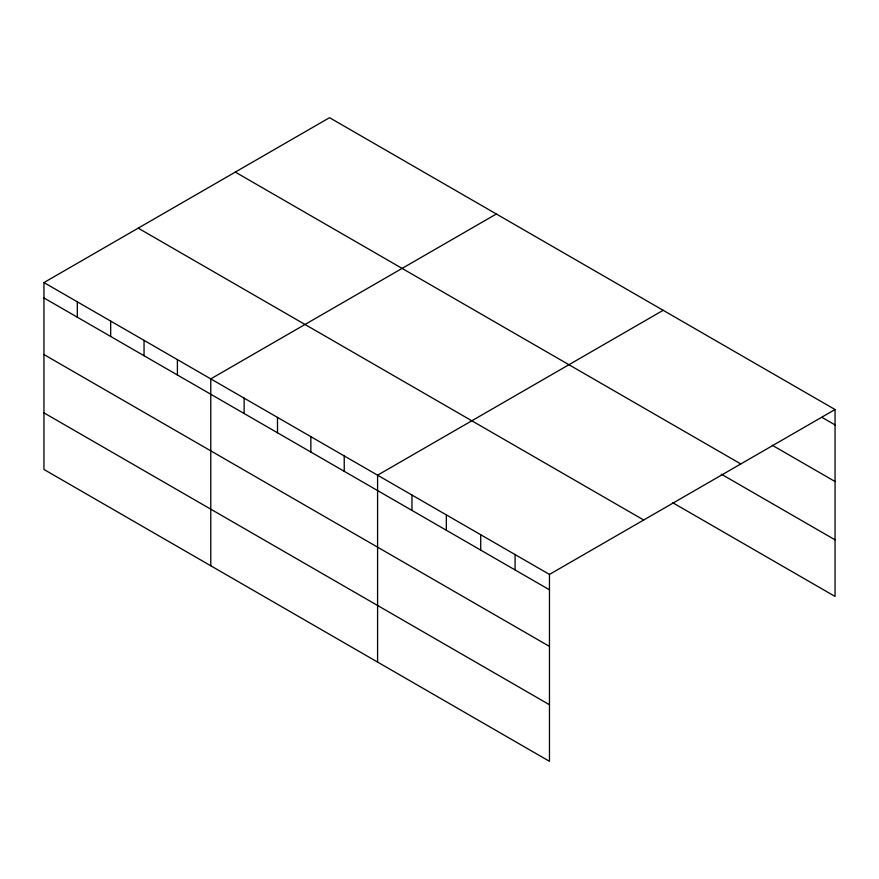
<?xml version="1.0" encoding="UTF-8"?>
<svg xmlns="http://www.w3.org/2000/svg" width="879" height="879" viewBox="0 0 879 879"><rect width="100%" height="100%" fill="white"/><g stroke="black" fill="none" stroke-linecap="round" stroke-linejoin="round"><path stroke-width="1.32" d="M549.463 646.395L549.463 574.426L43.95 282.566L43.95 469.463L549.463 761.313L549.463 646.395L43.95 354.545M43.95 282.566L329.537 117.687L835.05 409.537L835.05 596.434L672.655 502.678M496.36 213.993L210.773 378.882L210.773 565.768M663.173 310.309L377.585 475.187L377.585 662.085M549.463 574.426L835.05 409.537M822.008 417.382L835.05 424.909M772.223 445.246L835.05 481.516M235.297 172.097L740.81 463.947M721.252 474.133L835.05 539.827M138.19 228.155L643.703 520.005M43.95 297.937L549.463 589.798M43.95 412.855L549.463 704.716M515.083 554.572L515.083 569.944M480.714 534.729L480.714 550.1M446.334 514.885L446.334 530.257M411.965 495.042L411.965 510.413M344.227 455.926L344.227 471.298M310.858 436.665L310.858 452.037M277.5 417.404L277.5 432.776M244.131 398.143L244.131 413.515M177.404 359.621L177.404 374.992M144.046 340.36L144.046 355.731M110.677 321.088L110.677 336.47M77.319 301.827L77.319 317.198"/></g></svg>
